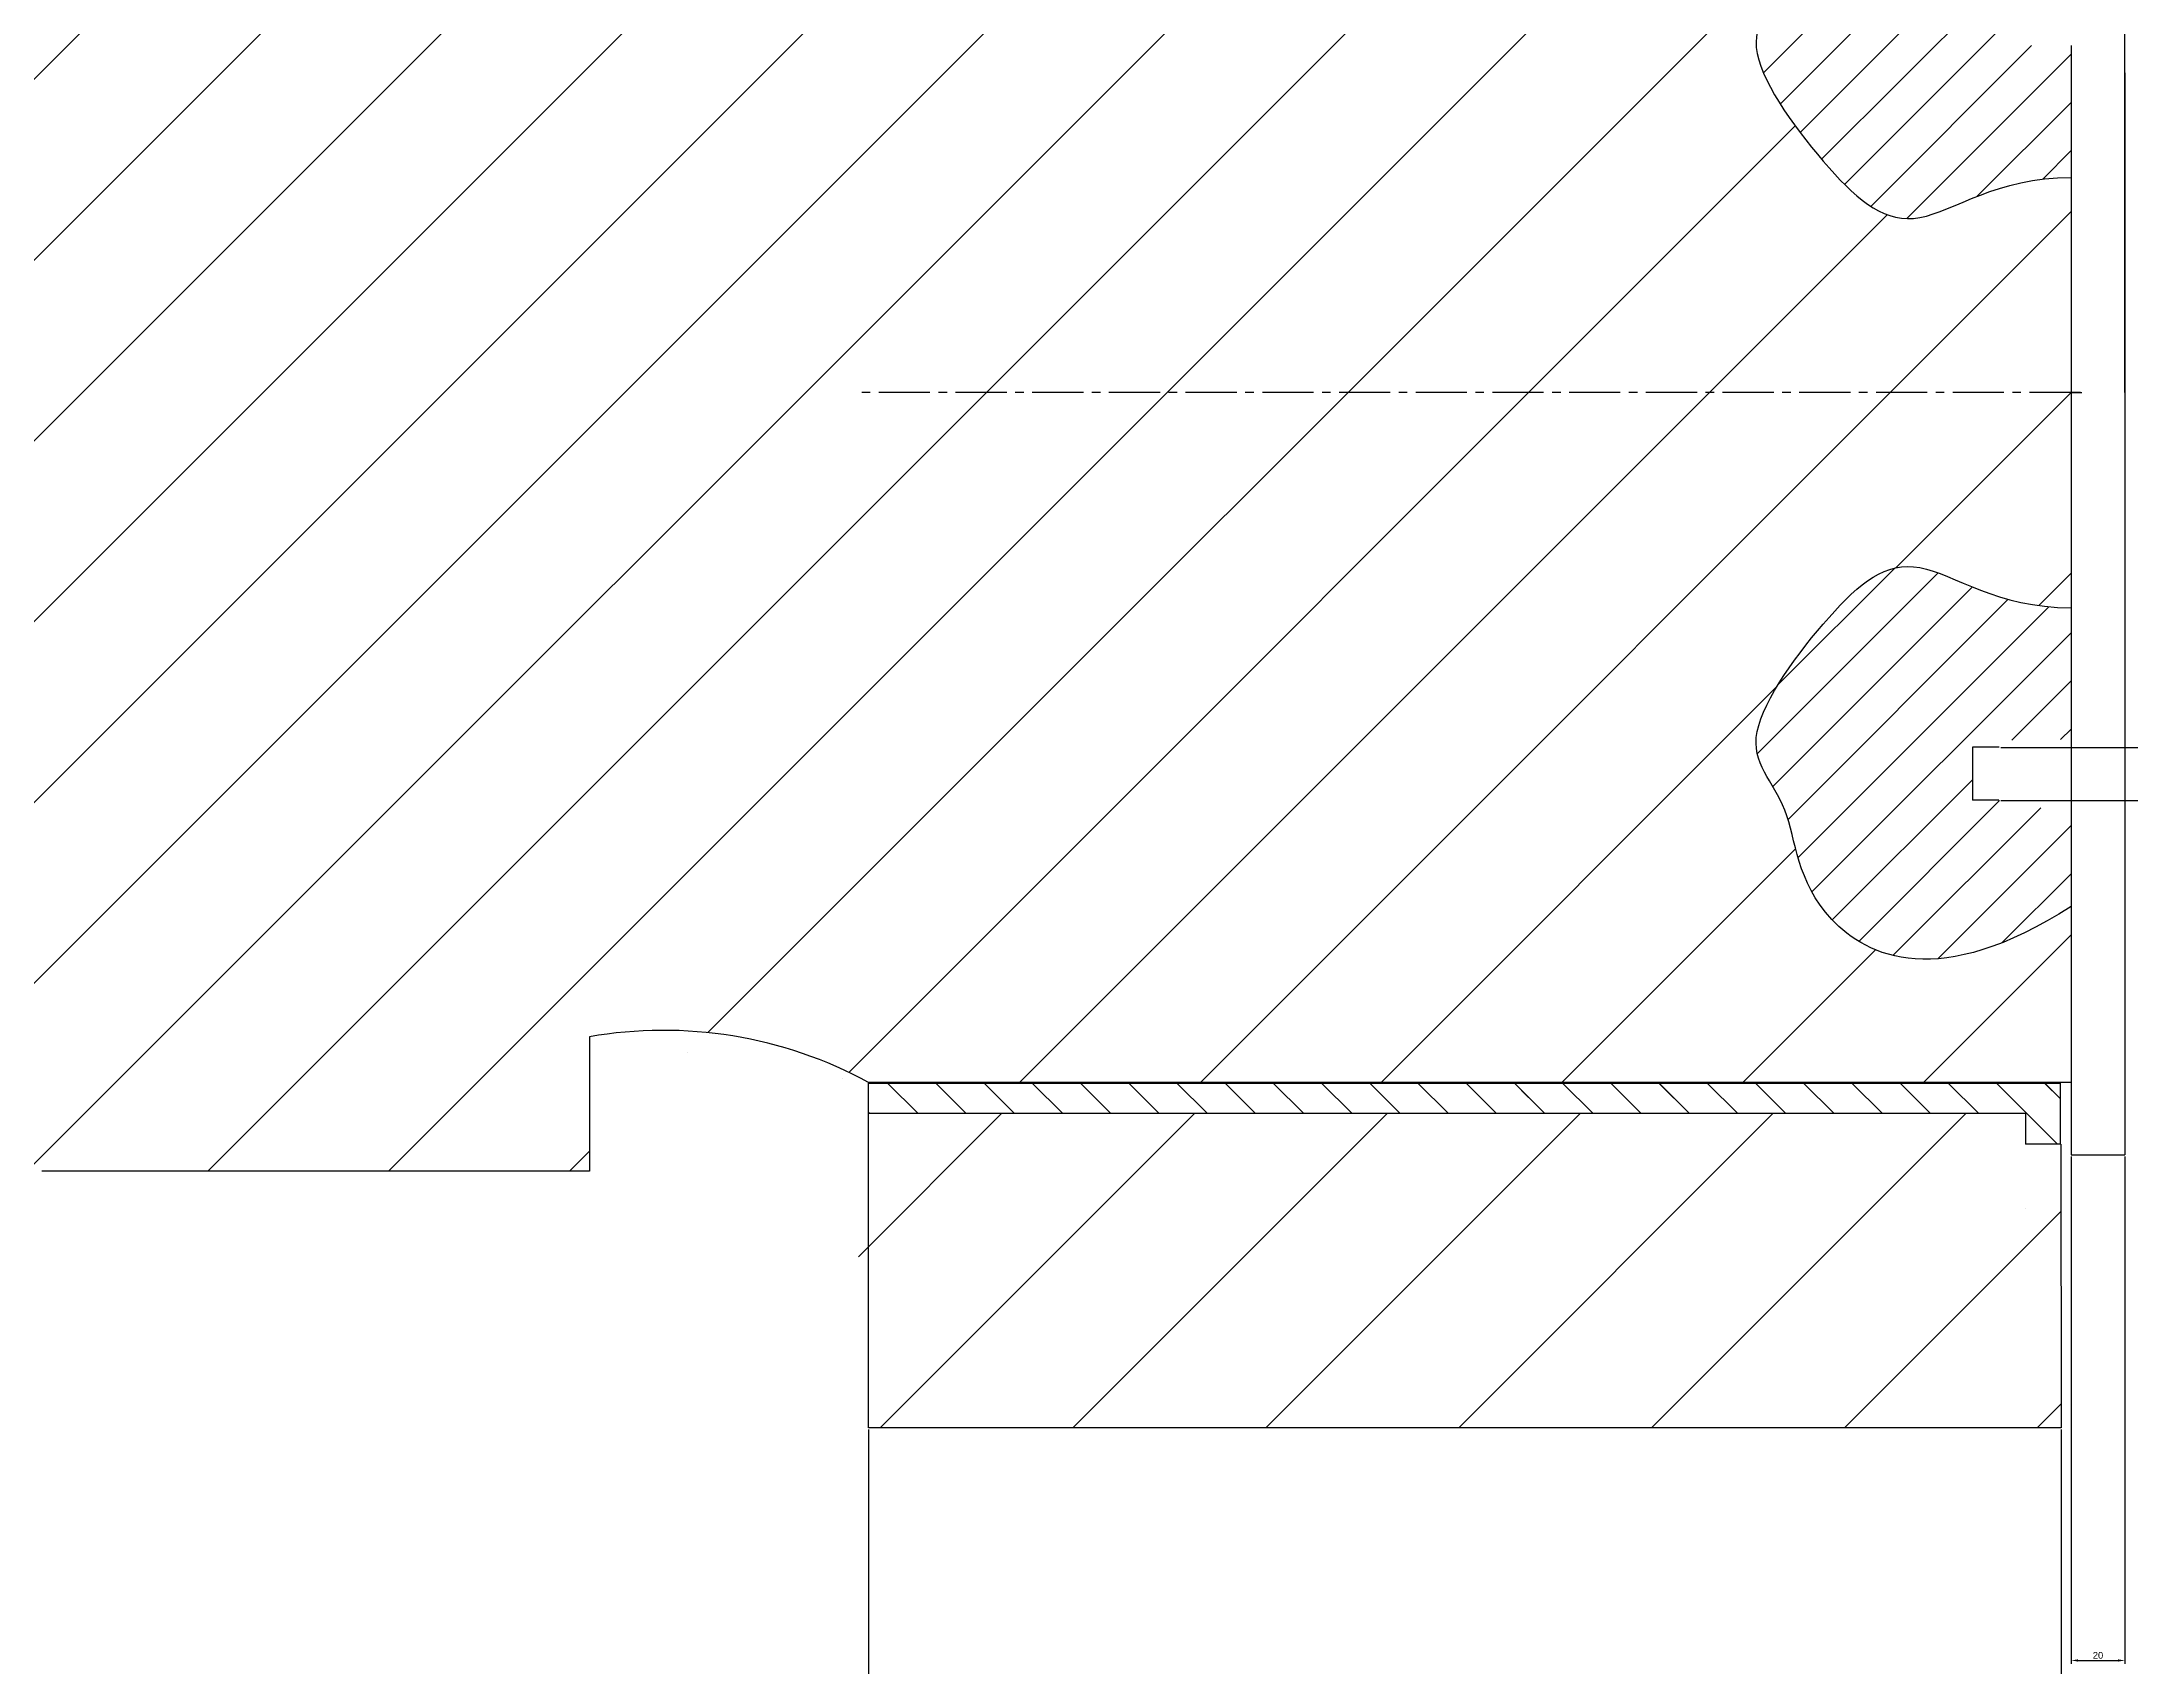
# Model space of a CAD drawing. Header units: millimetres. Extents: x -20242 to 39158, y -15780 to 26220.
# Drawn here: x -2619 to -1841, y 16386 to 16991 of the extents above; entities that cross this region are included whole.
import ezdxf
from ezdxf import colors
from ezdxf.entities.mleader import LeaderData, LeaderLine
from ezdxf.math import Vec2, Vec3

# ---------------------------------------------------------------- set-up
doc = ezdxf.new("R2010")
doc.units = ezdxf.units.MM
doc.linetypes.add('AM_ISO02W050x2', pattern=[3.75, 3, -0.75])
doc.linetypes.add('CENTER2', pattern=[28.575, 19.05, -3.175, 3.175, -3.175])
doc.styles.get("Standard").update_dxf_attribs({"font": 'arial.ttf'})
doc.dimstyles.new('ISO-25', dxfattribs={"dimtxt": 2.5, "dimasz": 2.5, "dimexe": 1.25, "dimexo": 0.625, "dimtad": 1, "dimtxsty": 'Standard', "dimcen": 2.5, "dimadec": 0, "dimazin": 0, "dimtfac": 1, "dimtmove": 0, "dimatfit": 3, "dimfxl": 1, "dimarcsym": 0})
pattern_1 = [(135, (-13419.83, 9812.398), (-8.980256, -8.980256), [])]
pattern_2 = [(45, (-13419.83, 9812.398), (-8.980256, 8.980256), [])]

# ---------------------------------------------------------------- blocks, each defined once
blk = doc.blocks.new('*U5')
at = {"color": 0, "linetype": 'CENTER2', "transparency": 16777216}
blk.add_line((227.5, 0), (-227.5, 0), dxfattribs=at)
blk = doc.blocks.new('*D12')
at = {"color": 0, "lineweight": -2, "transparency": 16777216}
for p, q in [((-1863.21, 16576.02), (-1863.21, 16387.01)), ((-1843.21, 16576.02), (-1843.21, 16387.01)), ((-1860.71, 16388.26), (-1845.71, 16388.26))]:
    blk.add_line(p, q, dxfattribs=at)
at = {"color": 0, "transparency": 16777216}
for points in [[(-1860.71, 16388.67), (-1860.71, 16387.84), (-1863.21, 16388.26)], [(-1845.71, 16388.67), (-1845.71, 16387.84), (-1843.21, 16388.26)]]:
    blk.add_solid(points, dxfattribs=at)
at = {"layer": 'Defpoints', "color": 0, "transparency": 16777216}
for p in [(-1863.21, 16576.64), (-1843.21, 16576.64), (-1843.21, 16388.26)]:
    blk.add_point(p, dxfattribs=at)
at = {"color": 0, "transparency": 16777216, "insert": (-1853.21, 16390.16), "char_height": 2.5, "attachment_point": 5}
blk.add_mtext('20', dxfattribs=at)
blk = doc.blocks.new('*D9')
at = {"color": 0, "lineweight": -2, "transparency": 16777216}
for p, q in [((-1889.39, 16728.32), (-1744.77, 16728.32)), ((-1746.02, 16711.14), (-1746.02, 16725.82)), ((-1889.39, 16708.64), (-1744.77, 16708.64))]:
    blk.add_line(p, q, dxfattribs=at)
at = {"color": 0, "transparency": 16777216}
for points in [[(-1746.44, 16725.82), (-1745.6, 16725.82), (-1746.02, 16728.32)], [(-1746.44, 16711.14), (-1745.6, 16711.14), (-1746.02, 16708.64)]]:
    blk.add_solid(points, dxfattribs=at)
at = {"layer": 'Defpoints', "color": 0, "transparency": 16777216}
for p in [(-1890.01, 16728.32), (-1746.02, 16728.32), (-1890.01, 16708.64)]:
    blk.add_point(p, dxfattribs=at)
at = {"color": 0, "transparency": 16777216, "insert": (-1747.92, 16718.48), "char_height": 2.5, "attachment_point": 5, "rotation": 90}
blk.add_mtext('5', dxfattribs=at)
blk = doc.blocks.new('*D10')
at = {"color": 0, "lineweight": -2, "transparency": 16777216}
for p, q in [((-2311.21, 16474.28), (-2311.21, 16357.23)), ((-1866.99, 16474.28), (-1866.99, 16357.23)), ((-1869.49, 16358.48), (-2308.71, 16358.48))]:
    blk.add_line(p, q, dxfattribs=at)
at = {"color": 0, "transparency": 16777216}
for points in [[(-2308.71, 16358.9), (-2308.71, 16358.06), (-2311.21, 16358.48)], [(-1869.49, 16358.9), (-1869.49, 16358.06), (-1866.99, 16358.48)]]:
    blk.add_solid(points, dxfattribs=at)
at = {"layer": 'Defpoints', "color": 0, "transparency": 16777216}
for p in [(-2311.21, 16474.91), (-1866.99, 16474.91), (-2311.21, 16358.48)]:
    blk.add_point(p, dxfattribs=at)
at = {"color": 0, "transparency": 16777216, "insert": (-2089.1, 16360.61), "char_height": 2.5, "attachment_point": 5}
blk.add_mtext('444,21', dxfattribs=at)

msp = doc.modelspace()

# ---------------------------------------------------------------- hatches: boundary and pattern name
at = {"linetype": 'AM_ISO02W050x2', "lineweight": -3}
h = msp.add_hatch(dxfattribs=at)
h.set_pattern_fill('ANSI31', color=256, scale=15)
h.paths.add_polyline_path([(-9933.679, 18366.462), (-10433.679, 18366.462), (-10433.679, 18341.662, 0.4142136), (-10425.679, 18333.662), (-10215.919, 18333.662, -0.4142136), (-10195.919, 18313.662), (-10195.919, 17419.262, -0.4142136), (-10215.919, 17399.262), (-10425.679, 17399.262, 0.4142136), (-10433.679, 17391.262), (-10433.679, 17366.462), (-9933.679, 17366.462), (-9933.679, 17391.262, 0.4142343), (-9941.679, 17399.262), (-10151.479, 17399.262, -0.4142136), (-10171.479, 17419.262), (-10171.479, 18313.662, -0.414172), (-10151.482, 18333.662), (-9941.19, 18333.677, 0.3964319), (-9933.679, 18341.662)])
h.paths.add_polyline_path([(-1840.168, 17399.832), (-2049.968, 17399.832, -0.4142136), (-2069.968, 17419.832), (-2069.968, 18314.232, -0.4142136), (-2049.968, 18334.232), (-1840.168, 18334.232, 0.4142136), (-1832.168, 18342.232), (-1832.168, 18367.032), (-2332.168, 18367.032), (-2332.168, 18342.232, 0.4142343), (-2324.168, 18334.232), (-2114.408, 18334.232, -0.4142136), (-2094.408, 18314.232), (-2094.408, 17419.832, -0.414172), (-2114.406, 17399.832), (-2324.657, 17399.817, 0.3964336), (-2332.168, 17391.832), (-2332.168, 17367.032), (-1832.168, 17367.032), (-1832.168, 17391.832, 0.4142136)])
h.paths.add_polyline_path([(-3635.207, 16860.586), (-3635.207, 17164.586), (-8635.207, 17164.586), (-8635.207, 16860.586), (-8635.207, 16556.586), (-3635.207, 16556.586)])
h.paths.add_polyline_path([(-8635.207, 16860.586), (-8635.207, 17164.586, -0.0742098), (-8835.207, 17216.586), (-8943.207, 17216.586), (-8943.207, 16504.586), (-8835.207, 16504.586, -0.0742098), (-8635.207, 16556.586)])
h.paths.add_polyline_path([(-8943.207, 17216.586), (-9098.838, 17216.586), (-9098.838, 16504.586), (-8943.207, 16504.586)])
h.paths.add_polyline_path([(-9098.838, 17216.586), (-9475.207, 17216.586), (-9475.207, 16504.586), (-9098.838, 16504.586)])
edge = h.paths.add_edge_path()
edge.add_arc((-9663.242, 17450.345), 300, 272.299027, 308.813064, ccw=False)
edge.add_line((-9651.207, 17150.586), (-9855.207, 17150.586))
edge.add_line((-9855.207, 17150.586), (-9855.207, 17100.586))
edge.add_arc((-9882.836, 17258.183), 160, 241.489345, 279.94355, ccw=False)
edge.add_line((-9959.207, 17117.586), (-10407.207, 17117.586))
edge.add_line((-10407.207, 17117.586), (-10407.207, 17052.007))
edge.add_spline(control_points=[(-10407.207, 17052.007), (-10357.917, 17083.61), (-10304.783, 17058.328), (-10304.783, 17011.555), (-10279.481, 16992.593), (-10318.699, 16939.501), (-10347.796, 16915.482), (-10379.424, 16940.765), (-10407.207, 16940.765)], knot_values=[0, 0, 0, 0, 1, 2, 3, 4, 5, 6, 6, 6, 6], degree=3, periodic=0)
edge.add_line((-10407.207, 16940.765), (-10407.207, 16780.408))
edge.add_spline(control_points=[(-10407.207, 16780.408), (-10379.424, 16780.408), (-10347.796, 16805.69), (-10318.699, 16781.672), (-10279.481, 16728.579), (-10304.783, 16709.617), (-10304.783, 16662.845), (-10357.917, 16637.562), (-10407.207, 16669.165)], knot_values=[0, 0, 0, 0, 1, 2, 3, 4, 5, 6, 6, 6, 6], degree=3, periodic=0)
edge.add_line((-10407.207, 16669.165), (-10407.207, 16603.586))
edge.add_line((-10407.207, 16603.586), (-9959.207, 16603.586))
edge.add_arc((-9882.836, 16462.99), 160, 80.05645, 118.510655, ccw=False)
edge.add_line((-9855.207, 16620.586), (-9855.207, 16570.586))
edge.add_line((-9855.207, 16570.586), (-9651.207, 16570.586))
edge.add_arc((-9663.242, 16270.828), 300, 51.186936, 87.700973, ccw=False)
edge.add_line((-9475.207, 16504.586), (-9475.207, 17216.586))
h.paths.add_polyline_path([(-3327.207, 17216.586), (-3435.207, 17216.586, -0.0742098), (-3635.207, 17164.586), (-3635.207, 16860.586), (-3635.207, 16556.586, -0.0742098), (-3435.207, 16504.586), (-3327.207, 16504.586)])
h.paths.add_polyline_path([(-3171.577, 17216.586), (-3327.207, 17216.586), (-3327.207, 16504.586), (-3171.577, 16504.586)])
h.paths.add_polyline_path([(-2795.207, 17216.586), (-3171.577, 17216.586), (-3171.577, 16504.586), (-2795.207, 16504.586)])
edge = h.paths.add_edge_path()
edge.add_spline(control_points=[(-1863.207, 16669.165), (-1912.497, 16637.562), (-1965.632, 16662.845), (-1965.632, 16709.617), (-1990.934, 16728.579), (-1951.716, 16781.672), (-1922.618, 16805.69), (-1890.99, 16780.408), (-1863.207, 16780.408)], knot_values=[0, 0, 0, 0, 1, 2, 3, 4, 5, 6, 6, 6, 6], degree=3, periodic=0)
edge.add_line((-1863.207, 16780.408), (-1863.207, 16940.765))
edge.add_spline(control_points=[(-1863.207, 16940.765), (-1890.99, 16940.765), (-1922.618, 16915.482), (-1951.716, 16939.501), (-1990.934, 16992.593), (-1965.632, 17011.555), (-1965.632, 17058.328), (-1912.497, 17083.61), (-1863.207, 17052.007)], knot_values=[0, 0, 0, 0, 1, 2, 3, 4, 5, 6, 6, 6, 6], degree=3, periodic=0)
edge.add_line((-1863.207, 17052.007), (-1863.207, 17117.586))
edge.add_line((-1863.207, 17117.586), (-2311.207, 17117.586))
edge.add_arc((-2387.579, 17258.183), 160, 260.05645, 298.510655, ccw=False)
edge.add_line((-2415.207, 17100.586), (-2415.207, 17150.586))
edge.add_line((-2415.207, 17150.586), (-2619.207, 17150.586))
edge.add_arc((-2607.173, 17450.345), 300, 231.186936, 267.700973, ccw=False)
edge.add_line((-2795.207, 17216.586), (-2795.207, 16504.586))
edge.add_arc((-2607.173, 16270.828), 300, 92.299027, 128.813064, ccw=False)
edge.add_line((-2619.207, 16570.586), (-2415.207, 16570.586))
edge.add_line((-2415.207, 16570.586), (-2415.207, 16620.586))
edge.add_arc((-2387.579, 16462.99), 160, 61.489345, 99.94355, ccw=False)
edge.add_line((-2311.207, 16603.586), (-1863.207, 16603.586))
edge.add_line((-1863.207, 16603.586), (-1863.207, 16669.165))
h = msp.add_hatch()
h.set_pattern_fill('ANSI31', color=256, scale=4)
h.set_pattern_definition(pattern_2)
edge = h.paths.add_edge_path()
edge.add_spline(control_points=[(-1863.207, 16940.765), (-1890.99, 16940.765), (-1922.618, 16915.482), (-1951.716, 16939.501), (-1990.934, 16992.593), (-1965.632, 17011.555), (-1965.632, 17058.328), (-1912.497, 17083.61), (-1863.207, 17052.007)], knot_values=[0, 0, 0, 0, 1, 2, 3, 4, 5, 6, 6, 6, 6], degree=3, periodic=0)
edge.add_line((-1863.207, 17052.007), (-1863.207, 17015.286))
edge.add_line((-1863.207, 17015.286), (-1884.927, 17015.286))
edge.add_line((-1884.927, 17015.286), (-1890.007, 17012.536))
edge.add_line((-1890.007, 17012.536), (-1890.007, 16992.636))
edge.add_line((-1890.007, 16992.636), (-1884.927, 16989.886))
edge.add_line((-1884.927, 16989.886), (-1863.207, 16989.886))
edge.add_line((-1863.207, 16989.886), (-1863.207, 16940.765))
h = msp.add_hatch()
h.set_pattern_fill('ANSI31', color=256, scale=4)
h.set_pattern_definition(pattern_2)
edge = h.paths.add_edge_path()
edge.add_line((-1900.023, 16728.521), (-1890.037, 16728.521))
edge.add_line((-1890.037, 16728.521), (-1884.927, 16731.286))
edge.add_line((-1884.927, 16731.286), (-1863.207, 16731.286))
edge.add_line((-1863.207, 16731.286), (-1863.207, 16780.408))
edge.add_spline(control_points=[(-1863.207, 16780.408), (-1890.99, 16780.408), (-1922.618, 16805.69), (-1951.716, 16781.672), (-1990.934, 16728.579), (-1965.632, 16709.617), (-1965.632, 16662.845), (-1912.497, 16637.562), (-1863.207, 16669.165)], knot_values=[0, 0, 0, 0, 1, 2, 3, 4, 5, 6, 6, 6, 6], degree=3, periodic=0)
edge.add_line((-1863.207, 16669.165), (-1863.207, 16705.886))
edge.add_line((-1863.207, 16705.886), (-1884.927, 16705.886))
edge.add_line((-1884.927, 16705.886), (-1890.145, 16708.711))
edge.add_line((-1890.145, 16708.711), (-1900.023, 16708.711))
edge.add_line((-1900.023, 16708.711), (-1900.023, 16728.521))
h = msp.add_hatch()
h.set_pattern_fill('ANSI31', color=256, scale=4, angle=90)
h.set_pattern_definition(pattern_1)
h.paths.add_polyline_path([(-1880.207, 16584.586), (-1867.207, 16584.586), (-1867.207, 16603.329), (-2311.207, 16603.329), (-2311.207, 16591.969), (-1880.207, 16591.969)])
h = msp.add_hatch()
h.set_pattern_fill('ANSI31', color=256, scale=4, angle=90)
h.set_pattern_definition(pattern_1)
h.paths.add_polyline_path([(-1880.207, 16580.586), (-1867.207, 16580.613), (-1867.207, 16603.356), (-2073.904, 16603.329), (-2055.546, 16591.969), (-1880.207, 16591.969)])
h = msp.add_hatch()
h.set_pattern_fill('ANSI31', color=256, scale=16)
h.set_pattern_definition([(45, (-13423.616, 9812.4), (-35.92102, 35.92102), [])])
h.paths.add_polyline_path([(-1867.1, 16580.63), (-1883.993, 16580.586), (-1883.993, 16591.969), (-2314.993, 16591.969), (-2314.993, 16474.906), (-1866.993, 16474.906)])

# ---------------------------------------------------------------- linework, layer by layer
for p, q in [((-1843.207, 16860.586), (-1843.207, 17144.532)), ((-1863.207, 16989.886), (-1863.207, 16986.711)), ((-1863.207, 16986.711), (-1863.207, 16603.586)), ((-1863.207, 16986.711), (-1863.207, 16603.586)), ((-1863.207, 16986.711), (-1863.207, 16576.641)), ((-1843.207, 16979.726), (-1843.207, 16860.586)), ((-1863.207, 16860.586), (-1859.207, 16860.586)), ((-1843.207, 16860.586), (-1843.207, 16576.641)), ((-1890.023, 16728.521), (-1900.023, 16728.521)), ((-1900.023, 16728.521), (-1900.023, 16708.711)), ((-1890.119, 16708.711), (-1900.023, 16708.711)), ((-2415.207, 16620.586), (-2415.207, 16570.586)), ((-1863.207, 16603.586), (-2311.207, 16603.586)), ((-1863.207, 16603.586), (-2311.207, 16603.586)), ((-1863.207, 16603.586), (-2311.207, 16603.586)), ((-2311.207, 16603.329), (-1867.207, 16603.329)), ((-2311.207, 16591.969), (-2311.207, 16603.329)), ((-2311.207, 16591.969), (-2311.207, 16603.329)), ((-1867.207, 16580.62), (-1867.207, 16603.329)), ((-1880.207, 16591.969), (-2311.207, 16591.969)), ((-2311.207, 16474.906), (-2311.207, 16591.969)), ((-1880.207, 16591.969), (-1880.207, 16580.586)), ((-1867.207, 16580.62), (-1880.207, 16580.586)), ((-1867.1, 16580.63), (-1866.993, 16474.906)), ((-1863.207, 16576.641), (-1843.207, 16576.641)), ((-2415.207, 16570.586), (-2619.207, 16570.586)), ((-1880.207, 16556.577), (-1880.207, 16556.563)), ((-1866.993, 16474.906), (-2311.207, 16474.906))]:
    msp.add_line(p, q)
msp.add_arc((-2387.579, 16462.99), 160, 61.489345, 99.94355)
for points in [[(-1863.207, 17052.007), (-1912.497, 17083.61), (-1965.632, 17058.328), (-1965.632, 17011.555), (-1990.934, 16992.593), (-1951.716, 16939.501), (-1922.618, 16915.482), (-1890.99, 16940.765), (-1863.207, 16940.765)], [(-1863.207, 16669.165), (-1912.497, 16637.562), (-1965.632, 16662.845), (-1965.632, 16709.617), (-1990.934, 16728.579), (-1951.716, 16781.672), (-1922.618, 16805.69), (-1890.99, 16780.408), (-1863.207, 16780.408)]]:
    msp.add_open_spline(points, degree=3)

# ---------------------------------------------------------------- block references
at = {"linetype": 'CENTER2'}
msp.add_blockref('*U5', (-2087.207, 16860.586), dxfattribs=at)

# ---------------------------------------------------------------- dimensions: what is measured, and where the dimension line sits
dim = msp.add_linear_dim(base=(-1746.019, 16728.316), p1=(-1890.012, 16708.645), p2=(-1890.012, 16728.316), angle=90, text='5', dimstyle='ISO-25')
dim.commit()
dim.dimension.update_dxf_attribs({"geometry": '*D9', "text_midpoint": (-1747.915, 16718.481)})
for base, p1, p2, picture, middle in [((-1843.207, 16388.257), (-1863.207, 16576.641), (-1843.207, 16576.641), '*D12', (-1853.207, 16390.158)), ((-2311.207, 16358.479), (-1866.993, 16474.906), (-2311.207, 16474.906), '*D10', (-2089.1, 16360.606))]:
    dim = msp.add_linear_dim(base=base, p1=p1, p2=p2, dimstyle='ISO-25')
    dim.commit()
    dim.dimension.update_dxf_attribs({"geometry": picture, "text_midpoint": middle})

# ---------------------------------------------------------------- leaders
at = {"lineweight": -3}
ml = msp.add_multileader_mtext('Standard', dxfattribs=at)
ml.set_content('1', color=256)
ml.set_leader_properties()
ml.build(insert=Vec2(0, 0))
ml.multileader.update_dxf_attribs({"arrow_head_size": 600})
ctx = ml.context
ctx.base_point, ctx.char_height, ctx.arrow_head_size, ctx.landing_gap_size, ctx.plane_origin = Vec3(910.771, 17700.238), 12, 600, 6, Vec3(-3340.672, 13862.597)
notes = []
notes.append((ctx, [(0, (1, 1, 0), (886.771, 17700.238), (1, 0), 24, [(0, [(-3340.672, 13862.597)], 0, [])])]))
ctx.mtext.insert, ctx.mtext.flow_direction = Vec3(916.771, 17706.238), 5
for ctx, leaders in notes:
    for number, flags, end, landing, length, lines in leaders:
        leader = LeaderData()
        leader.index, (leader.has_last_leader_line, leader.has_dogleg_vector, leader.attachment_direction) = number, flags
        leader.last_leader_point, leader.dogleg_vector, leader.dogleg_length = Vec3(end), Vec3(landing), length
        for number, points, colour, breaks in lines:
            line = LeaderLine()
            line.index, line.vertices, line.color, line.breaks = number, Vec3.list(points), colors.encode_raw_color(colour), breaks
            leader.lines.append(line)
        ctx.leaders.append(leader)

doc.saveas('drawing.dxf')
